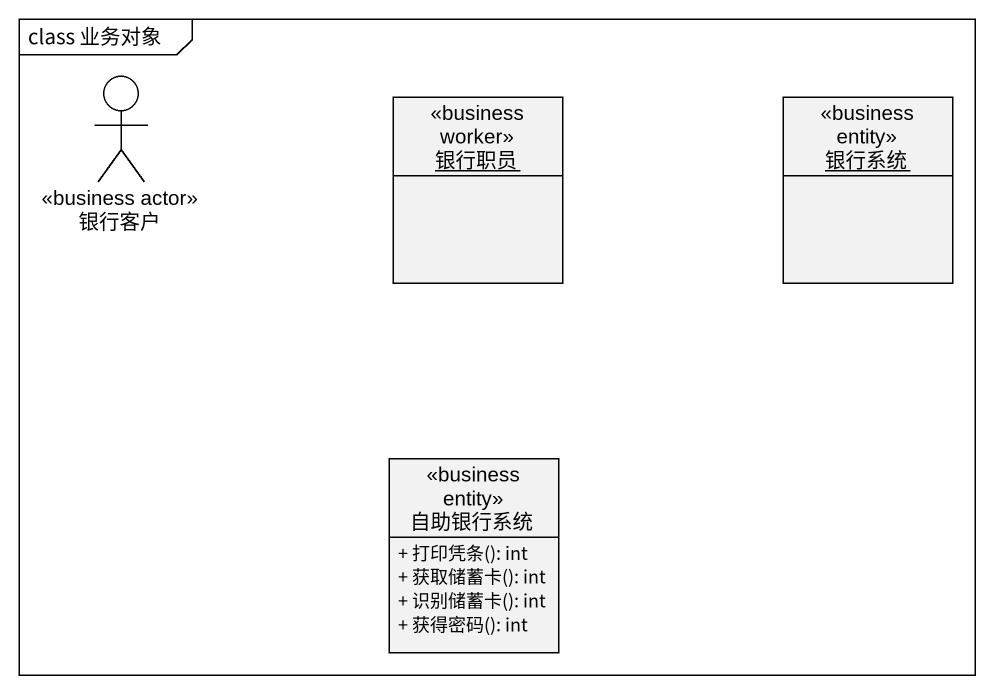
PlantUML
@startuml
mainframe class 业务对象
allowmixing
hide circle
hide empty members
skinparam classAttributeIconSize 0
actor 银行客户 <<business actor>>
object 银行职员 <<business worker>>
object 银行系统 <<business entity>>
class 自助银行系统 <<business entity>> {
  + 打印凭条(): int
  + 获取储蓄卡(): int
  + 识别储蓄卡(): int
  + 获得密码(): int
}
@enduml
